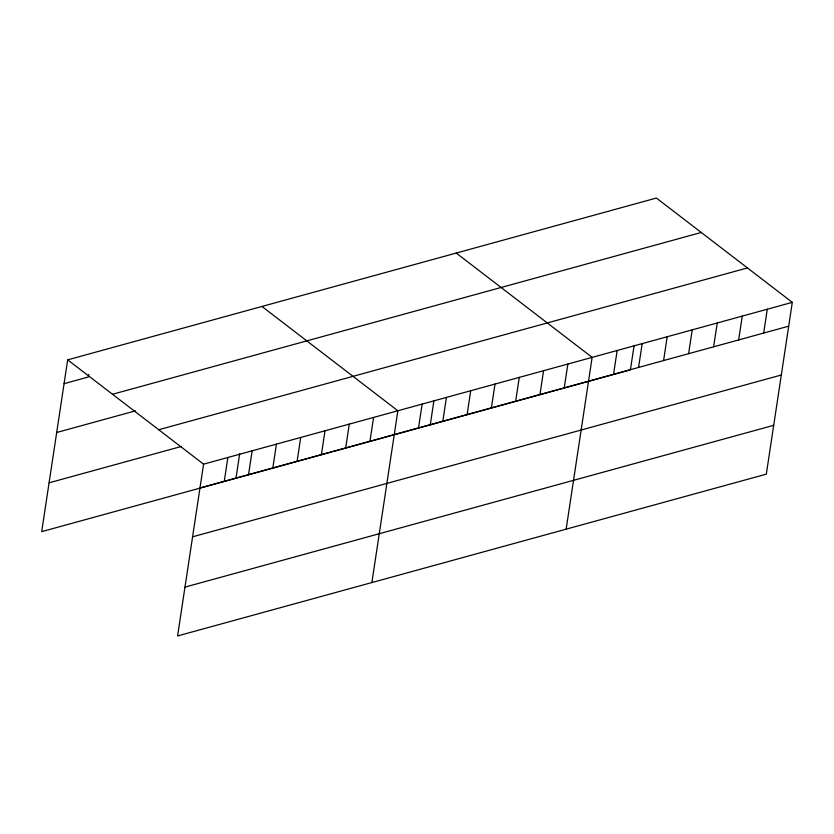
<?xml version="1.0" encoding="UTF-8"?>
<svg xmlns="http://www.w3.org/2000/svg" width="834" height="834" viewBox="0 0 834 834"><rect width="100%" height="100%" fill="white"/><g stroke="black" fill="none" stroke-linecap="round" stroke-linejoin="round"><path stroke-width="1.25" d="M67.679 359.85L203.579 464.163L177.6 635.946L766.321 474.15L792.3 302.356L656.4 198.054L67.679 359.85L41.7 531.644L307.621 458.554M88.738 374.497L88.362 376.999L64.082 383.682M224.263 481.312L227.859 457.48M235.98 478.247L239.671 453.832M248.542 474.629L252.149 450.808M272.833 467.957L276.429 444.136M297.113 461.285L300.72 437.464M321.403 454.613L324.999 430.792M345.683 447.941L349.29 424.11M369.962 441.259L373.569 417.438M371.87 582.549L397.86 410.766L261.959 306.464M418.532 427.915L422.14 404.094M430.261 424.85L433.951 400.435M442.823 421.243L446.43 397.411M467.103 414.561L470.71 390.739M491.393 407.889L495 384.067M515.673 401.217L519.28 377.395M539.963 394.545L543.559 370.723M564.243 387.873L567.85 364.041M566.15 529.163L592.13 357.369L456.24 253.067M613.553 374.32L617.16 350.488M634.111 345.422L630.421 369.837L333.12 451.548M638.573 367.44L642.18 343.618M663.593 360.559L667.2 336.738M688.613 353.689L692.22 329.868M713.633 346.808L717.24 322.987M738.653 339.938L742.26 316.107M763.673 333.058L767.28 309.237M112.527 394.273L701.248 232.477M56.691 432.502L135.619 410.818M158.731 429.739L747.452 267.933M49.081 482.813L181.437 446.44M203.579 464.163L792.3 302.356M199.972 487.984L788.693 326.177M308.83 458.22L331.901 451.882M192.591 536.815L781.312 375.008M184.981 587.115L773.702 425.319"/></g></svg>
